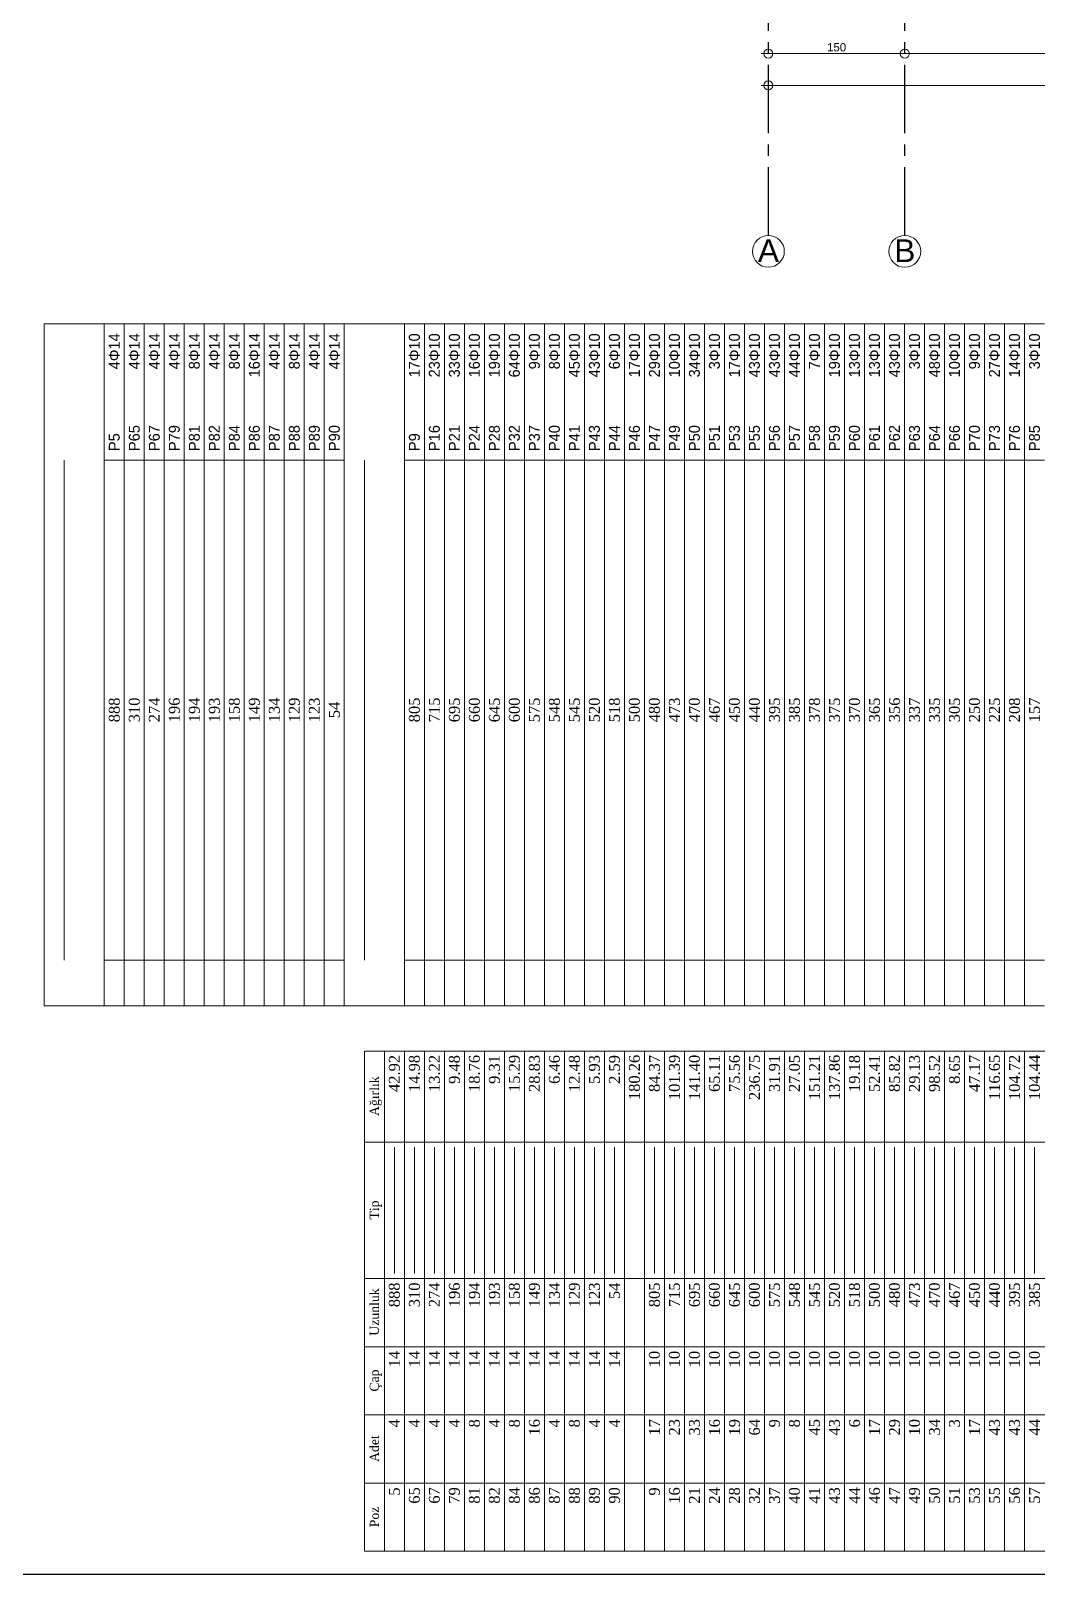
# Model space of a CAD drawing. Header units: millimetres. Extents: x 2232 to 85269, y -3593 to 5869.
# Drawn here: x 39581 to 40687, y 1369 to 3066 of the extents above; entities that cross this region are included whole.
import ezdxf

# ---------------------------------------------------------------- set-up
doc = ezdxf.new("R2010")
doc.units = ezdxf.units.MM
doc.linetypes.add('CENTER2', pattern=[112.5, 75, -12.5, 12.5, -12.5])
doc.linetypes.add('DASHDOT2', pattern=[12.7, 6.35, -3.175, 0, -3.175])
doc.layers.add('aks', color=251, linetype='DASHDOT2', lineweight=35)
for name, color, linetype in [('Donatı Metraj Tablosu', 7, 'Continuous'), ('Standart', 7, 'Continuous'), ('Ölçülendirme', 7, 'Continuous')]:
    doc.layers.add(name, color=color, linetype=linetype)
doc.styles.add('arial_1_18', font='arial.ttf', dxfattribs={"height": 0.2})
doc.styles.add('symbol_1_18', font='symbol.ttf', dxfattribs={"height": 0.2})
doc.styles.add('times new roman_1_18', font='times.ttf', dxfattribs={"height": 0.2})

# ---------------------------------------------------------------- blocks, each defined once
blk = doc.blocks.new('IDE128Entity543')
at = {"layer": 'aks', "color": 251, "linetype": 'CENTER2', "lineweight": -3}
blk.add_lwpolyline([(150, -604.8), (150, 80)], dxfattribs=at)
blk = doc.blocks.new('IDE128Entity546')
at = {"layer": 'aks', "color": 30, "linetype": 'Continuous', "lineweight": 5}
blk.add_circle((150, -622.3), 17.5, dxfattribs=at)
blk = doc.blocks.new('IDE128Entity547')
at = {"layer": 'aks', "color": 1, "linetype": 'Continuous', "lineweight": 5, "style": 'arial_1_18'}
blk.add_text('B', height=25, dxfattribs=at).set_placement((138.4, -634))
blk = doc.blocks.new('IDE128Entity550')
at = {"layer": 'aks', "color": 251, "linetype": 'CENTER2', "lineweight": -3}
blk.add_lwpolyline([(0, -604.8), (0, 80)], dxfattribs=at)
blk = doc.blocks.new('IDE128Entity553')
at = {"layer": 'aks', "color": 30, "linetype": 'Continuous', "lineweight": 5}
blk.add_circle((0, -622.3), 17.5, dxfattribs=at)
blk = doc.blocks.new('IDE128Entity554')
at = {"layer": 'aks', "color": 1, "linetype": 'Continuous', "lineweight": 5, "style": 'arial_1_18'}
blk.add_text('A', height=25, dxfattribs=at).set_placement((-11.6, -634))
blk = doc.blocks.new('IDE128Entity1401')
at = {"layer": 'Ölçülendirme', "color": 1, "linetype": 'Continuous', "lineweight": 5}
for points in [[(-8, -404.8), (3268, -404.8)], [(-8, -439.8), (3268, -439.8)]]:
    blk.add_lwpolyline(points, dxfattribs=at)
for centre in [(0, -404.8), (150, -404.8), (0, -439.8)]:
    blk.add_circle(centre, 5, dxfattribs=at)
at = {"layer": 'Ölçülendirme', "color": 1, "linetype": 'Continuous', "lineweight": 5, "style": 'arial_1_18'}
blk.add_text('150', height=9, dxfattribs=at).set_placement((64.5, -402.3))
blk = doc.blocks.new('IDE128Entity1403')
at = {"layer": 'Donatı Metraj Tablosu', "color": 1, "linetype": 'Continuous', "lineweight": 5}
for points in [[(4094.8, 1385.2), (4644.8, 1385.2)], [(4094.8, 1385.2), (4094.8, -704.8)], [(4169.8, 1385.2), (4169.8, -660.8)], [(4244.8, 1385.2), (4244.8, -660.8)], [(4319.8, 1385.2), (4319.8, -660.8)], [(4394.8, 1385.2), (4394.8, -660.8)], [(4544.8, 1385.2), (4544.8, -660.8)], [(4644.8, 1385.2), (4644.8, -704.8)], [(4094.8, 1363.2), (4644.8, 1363.2)], [(4094.8, 1341.2), (4644.8, 1341.2)], [(4400.3, 1352.2), (4539.3, 1352.2)], [(4400.3, 1330.2), (4539.3, 1330.2)], [(4094.8, 1319.2), (4644.8, 1319.2)], [(4400.3, 1308.2), (4539.3, 1308.2)], [(4094.8, 1297.2), (4644.8, 1297.2)], [(4094.8, 1275.2), (4644.8, 1275.2)], [(4400.3, 1286.2), (4539.3, 1286.2)], [(4400.3, 1264.2), (4539.3, 1264.2)], [(4094.8, 1253.2), (4644.8, 1253.2)], [(4400.3, 1242.2), (4539.3, 1242.2)], [(4094.8, 1231.2), (4644.8, 1231.2)], [(4094.8, 1209.2), (4644.8, 1209.2)], [(4400.3, 1220.2), (4539.3, 1220.2)], [(4400.3, 1198.2), (4539.3, 1198.2)], [(4094.8, 1187.2), (4644.8, 1187.2)], [(4400.3, 1176.2), (4539.3, 1176.2)], [(4094.8, 1165.2), (4644.8, 1165.2)], [(4400.3, 1154.2), (4539.3, 1154.2)], [(4094.8, 1143.2), (4644.8, 1143.2)], [(4094.8, 1121.2), (4644.8, 1121.2)], [(4400.3, 1132.2), (4539.3, 1132.2)], [(4400.3, 1110.2), (4539.3, 1110.2)], [(4094.8, 1099.2), (4644.8, 1099.2)], [(4094.8, 1077.2), (4644.8, 1077.2)], [(4094.8, 1055.2), (4644.8, 1055.2)], [(4400.3, 1066.2), (4539.3, 1066.2)], [(4400.3, 1044.2), (4539.3, 1044.2)], [(4094.8, 1033.2), (4644.8, 1033.2)], [(4400.3, 1022.2), (4539.3, 1022.2)], [(4094.8, 1011.2), (4644.8, 1011.2)], [(4094.8, 989.2), (4644.8, 989.2)], [(4400.3, 1000.2), (4539.3, 1000.2)], [(4400.3, 978.2), (4539.3, 978.2)], [(4094.8, 967.2), (4644.8, 967.2)], [(4400.3, 956.2), (4539.3, 956.2)], [(4094.8, 945.2), (4644.8, 945.2)], [(4400.3, 934.2), (4539.3, 934.2)], [(4094.8, 923.2), (4644.8, 923.2)], [(4094.8, 901.2), (4644.8, 901.2)], [(4400.3, 912.2), (4539.3, 912.2)], [(4400.3, 890.2), (4539.3, 890.2)], [(4094.8, 879.2), (4644.8, 879.2)], [(4400.3, 868.2), (4539.3, 868.2)], [(4094.8, 857.2), (4644.8, 857.2)], [(4094.8, 835.2), (4644.8, 835.2)], [(4400.3, 846.2), (4539.3, 846.2)], [(4400.3, 824.2), (4539.3, 824.2)], [(4094.8, 813.2), (4644.8, 813.2)], [(4400.3, 802.2), (4539.3, 802.2)], [(4094.8, 791.2), (4644.8, 791.2)], [(4094.8, 769.2), (4644.8, 769.2)], [(4400.3, 780.2), (4539.3, 780.2)], [(4094.8, 747.2), (4644.8, 747.2)], [(4400.3, 758.2), (4539.3, 758.2)], [(4400.3, 736.2), (4539.3, 736.2)], [(4094.8, 725.2), (4644.8, 725.2)], [(4400.3, 714.2), (4539.3, 714.2)], [(4094.8, 703.2), (4644.8, 703.2)], [(4094.8, 681.2), (4644.8, 681.2)], [(4400.3, 692.2), (4539.3, 692.2)], [(4400.3, 670.2), (4539.3, 670.2)], [(4094.8, 659.2), (4644.8, 659.2)], [(4400.3, 648.2), (4539.3, 648.2)]]:
    blk.add_lwpolyline(points, dxfattribs=at)
at = {"layer": 'Donatı Metraj Tablosu', "color": 1, "linetype": 'Continuous', "lineweight": 5, "style": 'times new roman_1_18'}
for s, height, p in [('Poz', 10, (4121.2, 1369.2)), ('Adet', 10, (4193, 1369.2)), ('Çap', 10, (4270.4, 1369.2)), ('Uzunluk', 10, (4331.9, 1369.2)), ('Tip', 10, (4459.6, 1369.2)), ('Ağırlık', 10, (4573.5, 1369.2)), ('5', 12, (4156, 1346.2)), ('4', 12, (4231, 1346.2)), ('14', 12, (4297.1, 1346.2)), ('888', 12, (4363.2, 1346.2)), ('42.92', 12, (4599.9, 1346.2)), ('65', 12, (4147.1, 1324.2)), ('4', 12, (4231, 1324.2)), ('14', 12, (4297.1, 1324.2)), ('310', 12, (4363.2, 1324.2)), ('14.98', 12, (4599.9, 1324.2)), ('67', 12, (4147.1, 1302.2)), ('4', 12, (4231, 1302.2)), ('14', 12, (4297.1, 1302.2)), ('274', 12, (4363.2, 1302.2)), ('13.22', 12, (4599.9, 1302.2)), ('79', 12, (4147.1, 1280.2)), ('4', 12, (4231, 1280.2)), ('14', 12, (4297.1, 1280.2)), ('196', 12, (4363.2, 1280.2)), ('9.48', 12, (4608.8, 1280.2)), ('81', 12, (4147.1, 1258.2)), ('8', 12, (4231, 1258.2)), ('14', 12, (4297.1, 1258.2)), ('194', 12, (4363.2, 1258.2)), ('18.76', 12, (4599.9, 1258.2)), ('82', 12, (4147.1, 1236.2)), ('4', 12, (4231, 1236.2)), ('14', 12, (4297.1, 1236.2)), ('193', 12, (4363.2, 1236.2)), ('9.31', 12, (4608.8, 1236.2)), ('84', 12, (4147.1, 1214.2)), ('8', 12, (4231, 1214.2)), ('14', 12, (4297.1, 1214.2)), ('158', 12, (4363.2, 1214.2)), ('15.29', 12, (4599.9, 1214.2)), ('86', 12, (4147.1, 1192.2)), ('16', 12, (4222.1, 1192.2)), ('14', 12, (4297.1, 1192.2)), ('149', 12, (4363.2, 1192.2)), ('28.83', 12, (4599.9, 1192.2)), ('87', 12, (4147.1, 1170.2)), ('4', 12, (4231, 1170.2)), ('14', 12, (4297.1, 1170.2)), ('134', 12, (4363.2, 1170.2)), ('6.46', 12, (4608.8, 1170.2)), ('88', 12, (4147.1, 1148.2)), ('8', 12, (4231, 1148.2)), ('14', 12, (4297.1, 1148.2)), ('129', 12, (4363.2, 1148.2)), ('12.48', 12, (4599.9, 1148.2)), ('89', 12, (4147.1, 1126.2)), ('4', 12, (4231, 1126.2)), ('14', 12, (4297.1, 1126.2)), ('123', 12, (4363.2, 1126.2)), ('5.93', 12, (4608.8, 1126.2)), ('90', 12, (4147.1, 1104.2)), ('4', 12, (4231, 1104.2)), ('14', 12, (4297.1, 1104.2)), ('54', 12, (4372.1, 1104.2)), ('2.59', 12, (4608.8, 1104.2)), ('180.26', 12, (4591, 1082.2)), ('9', 12, (4156, 1060.2)), ('17', 12, (4222.1, 1060.2)), ('10', 12, (4297.1, 1060.2)), ('805', 12, (4363.2, 1060.2)), ('84.37', 12, (4599.9, 1060.2)), ('16', 12, (4147.1, 1038.2)), ('23', 12, (4222.1, 1038.2)), ('10', 12, (4297.1, 1038.2)), ('715', 12, (4363.2, 1038.2)), ('101.39', 12, (4591, 1038.2)), ('21', 12, (4147.1, 1016.2)), ('33', 12, (4222.1, 1016.2)), ('10', 12, (4297.1, 1016.2)), ('695', 12, (4363.2, 1016.2)), ('141.40', 12, (4591, 1016.2)), ('24', 12, (4147.1, 994.2)), ('16', 12, (4222.1, 994.2)), ('10', 12, (4297.1, 994.2)), ('660', 12, (4363.2, 994.2)), ('65.11', 12, (4599.9, 994.2)), ('28', 12, (4147.1, 972.2)), ('19', 12, (4222.1, 972.2)), ('10', 12, (4297.1, 972.2)), ('645', 12, (4363.2, 972.2)), ('75.56', 12, (4599.9, 972.2)), ('32', 12, (4147.1, 950.2)), ('64', 12, (4222.1, 950.2)), ('10', 12, (4297.1, 950.2)), ('600', 12, (4363.2, 950.2)), ('236.75', 12, (4591, 950.2)), ('37', 12, (4147.1, 928.2)), ('9', 12, (4231, 928.2)), ('10', 12, (4297.1, 928.2)), ('575', 12, (4363.2, 928.2)), ('31.91', 12, (4599.9, 928.2)), ('40', 12, (4147.1, 906.2)), ('8', 12, (4231, 906.2)), ('10', 12, (4297.1, 906.2)), ('548', 12, (4363.2, 906.2)), ('27.05', 12, (4599.9, 906.2)), ('41', 12, (4147.1, 884.2)), ('45', 12, (4222.1, 884.2)), ('10', 12, (4297.1, 884.2)), ('545', 12, (4363.2, 884.2)), ('151.21', 12, (4591, 884.2)), ('43', 12, (4147.1, 862.2)), ('43', 12, (4222.1, 862.2)), ('10', 12, (4297.1, 862.2)), ('520', 12, (4363.2, 862.2)), ('137.86', 12, (4591, 862.2)), ('44', 12, (4147.1, 840.2)), ('6', 12, (4231, 840.2)), ('10', 12, (4297.1, 840.2)), ('518', 12, (4363.2, 840.2)), ('19.18', 12, (4599.9, 840.2)), ('46', 12, (4147.1, 818.2)), ('17', 12, (4222.1, 818.2)), ('10', 12, (4297.1, 818.2)), ('500', 12, (4363.2, 818.2)), ('52.41', 12, (4599.9, 818.2)), ('47', 12, (4147.1, 796.2)), ('29', 12, (4222.1, 796.2)), ('10', 12, (4297.1, 796.2)), ('480', 12, (4363.2, 796.2)), ('85.82', 12, (4599.9, 796.2)), ('49', 12, (4147.1, 774.2)), ('10', 12, (4222.1, 774.2)), ('10', 12, (4297.1, 774.2)), ('473', 12, (4363.2, 774.2)), ('29.13', 12, (4599.9, 774.2)), ('50', 12, (4147.1, 752.2)), ('34', 12, (4222.1, 752.2)), ('10', 12, (4297.1, 752.2)), ('470', 12, (4363.2, 752.2)), ('98.52', 12, (4599.9, 752.2)), ('51', 12, (4147.1, 730.2)), ('3', 12, (4231, 730.2)), ('10', 12, (4297.1, 730.2)), ('467', 12, (4363.2, 730.2)), ('8.65', 12, (4608.8, 730.2)), ('53', 12, (4147.1, 708.2)), ('17', 12, (4222.1, 708.2)), ('10', 12, (4297.1, 708.2)), ('450', 12, (4363.2, 708.2)), ('47.17', 12, (4599.9, 708.2)), ('55', 12, (4147.1, 686.2)), ('43', 12, (4222.1, 686.2)), ('10', 12, (4297.1, 686.2)), ('440', 12, (4363.2, 686.2)), ('116.65', 12, (4591, 686.2)), ('56', 12, (4147.1, 664.2)), ('43', 12, (4222.1, 664.2)), ('10', 12, (4297.1, 664.2)), ('395', 12, (4363.2, 664.2)), ('104.72', 12, (4591, 664.2)), ('57', 12, (4147.1, 642.2)), ('44', 12, (4222.1, 642.2)), ('10', 12, (4297.1, 642.2)), ('385', 12, (4363.2, 642.2)), ('104.44', 12, (4591, 642.2))]:
    blk.add_text(s, height=height, dxfattribs=at).set_placement(p)
blk = doc.blocks.new('IDE128Entity1404')
at = {"layer": 'Donatı Metraj Tablosu', "color": 1, "linetype": 'Continuous', "lineweight": 5}
for points in [[(4694.8, 1737.2), (5444.8, 1737.2)], [(4694.8, 1737.2), (4694.8, 1407.2)], [(5444.8, 1737.2), (5444.8, 1407.2)], [(4744.8, 1715.2), (5294.8, 1715.2)], [(4694.8, 1671.2), (5444.8, 1671.2)], [(4744.8, 1671.2), (4744.8, 1407.2)], [(5294.8, 1671.2), (5294.8, 1407.2)], [(4694.8, 1649.2), (5444.8, 1649.2)], [(4694.8, 1627.2), (5444.8, 1627.2)], [(4694.8, 1605.2), (5444.8, 1605.2)], [(4694.8, 1583.2), (5444.8, 1583.2)], [(4694.8, 1561.2), (5444.8, 1561.2)], [(4694.8, 1539.2), (5444.8, 1539.2)], [(4694.8, 1517.2), (5444.8, 1517.2)], [(4694.8, 1495.2), (5444.8, 1495.2)], [(4694.8, 1473.2), (5444.8, 1473.2)], [(4694.8, 1451.2), (5444.8, 1451.2)], [(4694.8, 1429.2), (5444.8, 1429.2)], [(4694.8, 1407.2), (5444.8, 1407.2)], [(4694.8, 1407.2), (5444.8, 1407.2)], [(4694.8, 1407.2), (4694.8, 637.2)], [(5444.8, 1407.2), (5444.8, 637.2)], [(4744.8, 1385.2), (5294.8, 1385.2)], [(4694.8, 1341.2), (5444.8, 1341.2)], [(4744.8, 1341.2), (4744.8, 637.2)], [(5294.8, 1341.2), (5294.8, 637.2)], [(4694.8, 1319.2), (5444.8, 1319.2)], [(4694.8, 1297.2), (5444.8, 1297.2)], [(4694.8, 1275.2), (5444.8, 1275.2)], [(4694.8, 1253.2), (5444.8, 1253.2)], [(4694.8, 1231.2), (5444.8, 1231.2)], [(4694.8, 1209.2), (5444.8, 1209.2)], [(4694.8, 1187.2), (5444.8, 1187.2)], [(4694.8, 1165.2), (5444.8, 1165.2)], [(4694.8, 1143.2), (5444.8, 1143.2)], [(4694.8, 1121.2), (5444.8, 1121.2)], [(4694.8, 1099.2), (5444.8, 1099.2)], [(4694.8, 1077.2), (5444.8, 1077.2)], [(4694.8, 1055.2), (5444.8, 1055.2)], [(4694.8, 1033.2), (5444.8, 1033.2)], [(4694.8, 1011.2), (5444.8, 1011.2)], [(4694.8, 989.2), (5444.8, 989.2)], [(4694.8, 967.2), (5444.8, 967.2)], [(4694.8, 945.2), (5444.8, 945.2)], [(4694.8, 923.2), (5444.8, 923.2)], [(4694.8, 901.2), (5444.8, 901.2)], [(4694.8, 879.2), (5444.8, 879.2)], [(4694.8, 857.2), (5444.8, 857.2)], [(4694.8, 835.2), (5444.8, 835.2)], [(4694.8, 813.2), (5444.8, 813.2)], [(4694.8, 791.2), (5444.8, 791.2)], [(4694.8, 769.2), (5444.8, 769.2)], [(4694.8, 747.2), (5444.8, 747.2)], [(4694.8, 725.2), (5444.8, 725.2)], [(4694.8, 703.2), (5444.8, 703.2)], [(4694.8, 681.2), (5444.8, 681.2)], [(4694.8, 659.2), (5444.8, 659.2)]]:
    blk.add_lwpolyline(points, dxfattribs=at)
for s, style, p in [('888', 'times new roman_1_18', (5006.5, 1654.2)), ('R5', 'symbol_1_18', (5304.8, 1654.2)), ('4F14', 'symbol_1_18', (5394.7, 1654.2)), ('310', 'times new roman_1_18', (5006.5, 1632.2)), ('R65', 'symbol_1_18', (5304.8, 1632.2)), ('4F14', 'symbol_1_18', (5394.7, 1632.2)), ('274', 'times new roman_1_18', (5006.5, 1610.2)), ('R67', 'symbol_1_18', (5304.8, 1610.2)), ('4F14', 'symbol_1_18', (5394.7, 1610.2)), ('196', 'times new roman_1_18', (5006.5, 1588.2)), ('R79', 'symbol_1_18', (5304.8, 1588.2)), ('4F14', 'symbol_1_18', (5394.7, 1588.2)), ('194', 'times new roman_1_18', (5006.5, 1566.2)), ('R81', 'symbol_1_18', (5304.8, 1566.2)), ('8F14', 'symbol_1_18', (5394.7, 1566.2)), ('193', 'times new roman_1_18', (5006.5, 1544.2)), ('R82', 'symbol_1_18', (5304.8, 1544.2)), ('4F14', 'symbol_1_18', (5394.7, 1544.2)), ('158', 'times new roman_1_18', (5006.5, 1522.2)), ('R84', 'symbol_1_18', (5304.8, 1522.2)), ('8F14', 'symbol_1_18', (5394.7, 1522.2)), ('149', 'times new roman_1_18', (5006.5, 1500.2)), ('R86', 'symbol_1_18', (5304.8, 1500.2)), ('16F14', 'symbol_1_18', (5385.8, 1500.2)), ('134', 'times new roman_1_18', (5006.5, 1478.2)), ('R87', 'symbol_1_18', (5304.8, 1478.2)), ('4F14', 'symbol_1_18', (5394.7, 1478.2)), ('129', 'times new roman_1_18', (5006.5, 1456.2)), ('R88', 'symbol_1_18', (5304.8, 1456.2)), ('8F14', 'symbol_1_18', (5394.7, 1456.2)), ('123', 'times new roman_1_18', (5006.5, 1434.2)), ('R89', 'symbol_1_18', (5304.8, 1434.2)), ('4F14', 'symbol_1_18', (5394.7, 1434.2)), ('54', 'times new roman_1_18', (5011, 1412.2)), ('R90', 'symbol_1_18', (5304.8, 1412.2)), ('4F14', 'symbol_1_18', (5394.7, 1412.2)), ('805', 'times new roman_1_18', (5006.5, 1324.2)), ('R9', 'symbol_1_18', (5304.8, 1324.2)), ('17F10', 'symbol_1_18', (5385.8, 1324.2)), ('715', 'times new roman_1_18', (5006.5, 1302.2)), ('R16', 'symbol_1_18', (5304.8, 1302.2)), ('23F10', 'symbol_1_18', (5385.8, 1302.2)), ('695', 'times new roman_1_18', (5006.5, 1280.2)), ('R21', 'symbol_1_18', (5304.8, 1280.2)), ('33F10', 'symbol_1_18', (5385.8, 1280.2)), ('660', 'times new roman_1_18', (5006.5, 1258.2)), ('R24', 'symbol_1_18', (5304.8, 1258.2)), ('16F10', 'symbol_1_18', (5385.8, 1258.2)), ('645', 'times new roman_1_18', (5006.5, 1236.2)), ('R28', 'symbol_1_18', (5304.8, 1236.2)), ('19F10', 'symbol_1_18', (5385.8, 1236.2)), ('600', 'times new roman_1_18', (5006.5, 1214.2)), ('R32', 'symbol_1_18', (5304.8, 1214.2)), ('64F10', 'symbol_1_18', (5385.8, 1214.2)), ('575', 'times new roman_1_18', (5006.5, 1192.2)), ('R37', 'symbol_1_18', (5304.8, 1192.2)), ('9F10', 'symbol_1_18', (5394.7, 1192.2)), ('548', 'times new roman_1_18', (5006.5, 1170.2)), ('R40', 'symbol_1_18', (5304.8, 1170.2)), ('8F10', 'symbol_1_18', (5394.7, 1170.2)), ('545', 'times new roman_1_18', (5006.5, 1148.2)), ('R41', 'symbol_1_18', (5304.8, 1148.2)), ('45F10', 'symbol_1_18', (5385.8, 1148.2)), ('520', 'times new roman_1_18', (5006.5, 1126.2)), ('R43', 'symbol_1_18', (5304.8, 1126.2)), ('43F10', 'symbol_1_18', (5385.8, 1126.2)), ('518', 'times new roman_1_18', (5006.5, 1104.2)), ('R44', 'symbol_1_18', (5304.8, 1104.2)), ('6F10', 'symbol_1_18', (5394.7, 1104.2)), ('500', 'times new roman_1_18', (5006.5, 1082.2)), ('R46', 'symbol_1_18', (5304.8, 1082.2)), ('17F10', 'symbol_1_18', (5385.8, 1082.2)), ('480', 'times new roman_1_18', (5006.5, 1060.2)), ('R47', 'symbol_1_18', (5304.8, 1060.2)), ('29F10', 'symbol_1_18', (5385.8, 1060.2)), ('473', 'times new roman_1_18', (5006.5, 1038.2)), ('R49', 'symbol_1_18', (5304.8, 1038.2)), ('10F10', 'symbol_1_18', (5385.8, 1038.2)), ('470', 'times new roman_1_18', (5006.5, 1016.2)), ('R50', 'symbol_1_18', (5304.8, 1016.2)), ('34F10', 'symbol_1_18', (5385.8, 1016.2)), ('467', 'times new roman_1_18', (5006.5, 994.2)), ('R51', 'symbol_1_18', (5304.8, 994.2)), ('3F10', 'symbol_1_18', (5394.7, 994.2)), ('450', 'times new roman_1_18', (5006.5, 972.2)), ('R53', 'symbol_1_18', (5304.8, 972.2)), ('17F10', 'symbol_1_18', (5385.8, 972.2)), ('440', 'times new roman_1_18', (5006.5, 950.2)), ('R55', 'symbol_1_18', (5304.8, 950.2)), ('43F10', 'symbol_1_18', (5385.8, 950.2)), ('395', 'times new roman_1_18', (5006.5, 928.2)), ('R56', 'symbol_1_18', (5304.8, 928.2)), ('43F10', 'symbol_1_18', (5385.8, 928.2)), ('385', 'times new roman_1_18', (5006.5, 906.2)), ('R57', 'symbol_1_18', (5304.8, 906.2)), ('44F10', 'symbol_1_18', (5385.8, 906.2)), ('378', 'times new roman_1_18', (5006.5, 884.2)), ('R58', 'symbol_1_18', (5304.8, 884.2)), ('7F10', 'symbol_1_18', (5394.7, 884.2)), ('375', 'times new roman_1_18', (5006.5, 862.2)), ('R59', 'symbol_1_18', (5304.8, 862.2)), ('19F10', 'symbol_1_18', (5385.8, 862.2)), ('370', 'times new roman_1_18', (5006.5, 840.2)), ('R60', 'symbol_1_18', (5304.8, 840.2)), ('13F10', 'symbol_1_18', (5385.8, 840.2)), ('365', 'times new roman_1_18', (5006.5, 818.2)), ('R61', 'symbol_1_18', (5304.8, 818.2)), ('13F10', 'symbol_1_18', (5385.8, 818.2)), ('356', 'times new roman_1_18', (5006.5, 796.2)), ('R62', 'symbol_1_18', (5304.8, 796.2)), ('43F10', 'symbol_1_18', (5385.8, 796.2)), ('337', 'times new roman_1_18', (5006.5, 774.2)), ('R63', 'symbol_1_18', (5304.8, 774.2)), ('3F10', 'symbol_1_18', (5394.7, 774.2)), ('335', 'times new roman_1_18', (5006.5, 752.2)), ('R64', 'symbol_1_18', (5304.8, 752.2)), ('48F10', 'symbol_1_18', (5385.8, 752.2)), ('305', 'times new roman_1_18', (5006.5, 730.2)), ('R66', 'symbol_1_18', (5304.8, 730.2)), ('10F10', 'symbol_1_18', (5385.8, 730.2)), ('250', 'times new roman_1_18', (5006.5, 708.2)), ('R70', 'symbol_1_18', (5304.8, 708.2)), ('9F10', 'symbol_1_18', (5394.7, 708.2)), ('225', 'times new roman_1_18', (5006.5, 686.2)), ('R73', 'symbol_1_18', (5304.8, 686.2)), ('27F10', 'symbol_1_18', (5385.8, 686.2)), ('208', 'times new roman_1_18', (5006.5, 664.2)), ('R76', 'symbol_1_18', (5304.8, 664.2)), ('14F10', 'symbol_1_18', (5385.8, 664.2)), ('157', 'times new roman_1_18', (5006.5, 642.2)), ('R85', 'symbol_1_18', (5304.8, 642.2)), ('3F10', 'symbol_1_18', (5394.7, 642.2))]:
    blk.add_text(s, height=12, dxfattribs=dict(at, style=style)).set_placement(p)

msp = doc.modelspace()

# ---------------------------------------------------------------- linework, layer by layer
msp.add_line((3332.4, 1368.7), (79990.7, 1368.7))

# ---------------------------------------------------------------- block references
at = {"layer": 'aks'}
for name in ['IDE128Entity550', 'IDE128Entity543', 'IDE128Entity553', 'IDE128Entity554', 'IDE128Entity546', 'IDE128Entity547']:
    msp.add_blockref(name, (40391.8, 3445.8), dxfattribs=at)
at = {"layer": 'Standart'}
msp.add_blockref('IDE128Entity1401', (40391.8, 3445.8), dxfattribs=at)
at = {"layer": 'Standart', "rotation": 90}
for name in ['IDE128Entity1404', 'IDE128Entity1403']:
    msp.add_blockref(name, (41332.6, -2700.9), dxfattribs=at)

doc.saveas('drawing.dxf')
